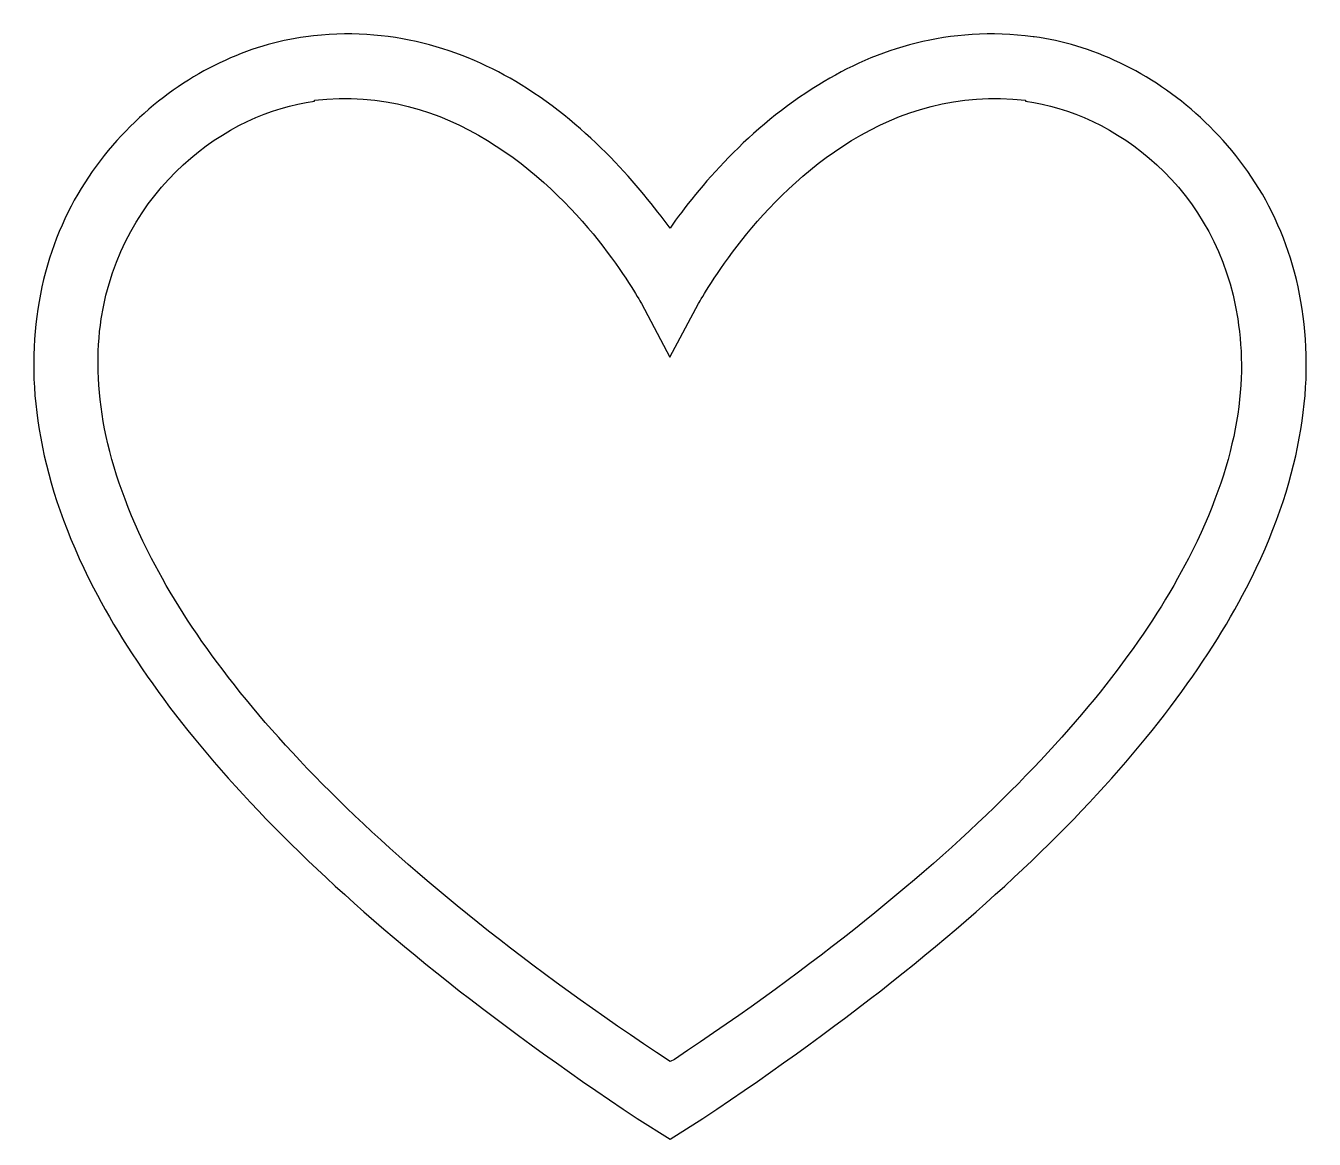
# Model space of a CAD drawing. Header units: centimetres. Extents: x -12.2 to 12.2, y -10.5 to 10.6.
import ezdxf

# ---------------------------------------------------------------- set-up
doc = ezdxf.new("R2010")
doc.units = ezdxf.units.CM
doc.header["$MEASUREMENT"] = 0
doc.layers.add('Layer 1', color=7, linetype='Continuous')

msp = doc.modelspace()

# ---------------------------------------------------------------- linework, layer by layer
at = {"layer": 'Layer 1'}
for points, knots in [([(2.81792, 9.50518), (3.91621, 10.18892), (5.28368, 10.6241), (6.87912, 10.41685), (6.87912, 10.41685), (6.87912, 10.41685), (6.89991, 10.41686), (6.89991, 10.41686), (6.89991, 10.41686), (7.9566, 10.27187), (9.1167, 9.75389), (10.04914, 8.88368), (10.04914, 8.88368), (11.00241, 8.01347), (11.74827, 6.79098), (11.97618, 5.25767), (11.97618, 5.25767), (12.20409, 3.76582), (11.95538, 1.98393), (10.91949, -0.02587), (10.91949, -0.02587), (9.4275, -2.90592), (6.29907, -6.30417), (0.62164, -10.07504), (0.62164, -10.07504), (0.62164, -10.07504), (0, -10.46877), (0, -10.46877), (0, -10.46877), (0, -10.46877), (-0.62164, -10.07504), (-0.62164, -10.07504), (-0.62164, -10.07504), (-6.29878, -6.30417), (-9.42753, -2.90592), (-10.91922, -0.0259), (-10.91922, -0.0259), (-11.95541, 1.9839), (-12.20412, 3.76579), (-11.97621, 5.25764), (-11.97621, 5.25764), (-11.74827, 6.79095), (-11.00241, 8.01346), (-10.04917, 8.88365), (-10.04917, 8.88365), (-9.1167, 9.75386), (-7.97711, 10.27181), (-6.89965, 10.41683), (-6.89965, 10.41683), (-6.89965, 10.41683), (-6.89965, 10.41683), (-6.89965, 10.41683), (-6.89965, 10.41683), (-5.30421, 10.62408), (-3.93671, 10.18892), (-2.81792, 9.50516), (-2.81792, 9.50516), (-1.51252, 8.69718), (-0.55925, 7.55761), (0, 6.79096), (0, 6.79096), (0.53874, 7.55761), (1.49172, 8.6972), (2.81792, 9.50518)], [0, 0, 0, 0, 0.05882353, 0.05882353, 0.05882353, 0.05882353, 0.11764706, 0.11764706, 0.11764706, 0.11764706, 0.17647059, 0.17647059, 0.17647059, 0.17647059, 0.23529412, 0.23529412, 0.23529412, 0.23529412, 0.29411765, 0.29411765, 0.29411765, 0.29411765, 0.35294118, 0.35294118, 0.35294118, 0.35294118, 0.41176471, 0.41176471, 0.41176471, 0.41176471, 0.47058824, 0.47058824, 0.47058824, 0.47058824, 0.52941176, 0.52941176, 0.52941176, 0.52941176, 0.58823529, 0.58823529, 0.58823529, 0.58823529, 0.64705882, 0.64705882, 0.64705882, 0.64705882, 0.70588235, 0.70588235, 0.70588235, 0.70588235, 0.76470588, 0.76470588, 0.76470588, 0.76470588, 0.82352941, 0.82352941, 0.82352941, 0.82352941, 0.88235294, 0.88235294, 0.88235294, 0.88235294, 1, 1, 1, 1]), ([(6.7341, 9.21515), (5.4492, 9.36017), (4.35121, 9.0079), (3.43953, 8.44849), (3.43953, 8.44849), (1.65748, 7.371), (0.64241, 5.52701), (0.53872, 5.3612), (0.53872, 5.3612), (0.53872, 5.3612), (-0.00002, 4.34597), (-0.00002, 4.34597), (-0.00002, 4.34597), (-0.00002, 4.34597), (-0.53876, 5.3612), (-0.53876, 5.3612), (-0.53876, 5.3612), (-0.64245, 5.52701), (-1.65755, 7.371), (-3.4601, 8.44849), (-3.4601, 8.44849), (-4.35123, 9.00787), (-5.47002, 9.36016), (-6.7341, 9.21515), (-6.7341, 9.21515), (-6.7341, 9.21515), (-6.7341, 9.19435), (-6.7341, 9.19435), (-6.7341, 9.19435), (-7.56259, 9.09079), (-8.47426, 8.6764), (-9.22039, 7.99267), (-9.22039, 7.99267), (-9.98705, 7.28824), (-10.58789, 6.2937), (-10.77421, 5.07119), (-10.77421, 5.07119), (-10.96082, 3.80725), (-10.73291, 2.29473), (-9.82123, 0.53351), (-9.82123, 0.53351), (-8.43293, -2.16003), (-5.4492, -5.39247), (0, -8.99755), (0, -8.99755), (0, -8.99755), (0.08289, -8.95622), (0.08289, -8.95622), (0.08289, -8.95622), (0.08289, -8.95622), (0.08289, -8.95622), (0.08289, -8.95622), (0.08289, -8.95622), (5.47002, -5.3717), (8.43322, -2.16006), (9.82123, 0.53348), (9.82123, 0.53348), (10.7329, 2.29471), (10.96082, 3.80722), (10.7537, 5.07116), (10.7537, 5.07116), (10.56738, 6.29367), (9.98702, 7.28821), (9.22039, 7.99264), (9.22039, 7.99264), (8.47456, 8.67638), (7.56288, 9.09077), (6.7341, 9.19432), (6.7341, 9.19432), (6.7341, 9.19432), (6.7341, 9.21515), (6.7341, 9.21515)], [0, 0, 0, 0, 0.05263158, 0.05263158, 0.05263158, 0.05263158, 0.10526316, 0.10526316, 0.10526316, 0.10526316, 0.15789474, 0.15789474, 0.15789474, 0.15789474, 0.21052632, 0.21052632, 0.21052632, 0.21052632, 0.26315789, 0.26315789, 0.26315789, 0.26315789, 0.31578947, 0.31578947, 0.31578947, 0.31578947, 0.36842105, 0.36842105, 0.36842105, 0.36842105, 0.42105263, 0.42105263, 0.42105263, 0.42105263, 0.47368421, 0.47368421, 0.47368421, 0.47368421, 0.52631579, 0.52631579, 0.52631579, 0.52631579, 0.57894737, 0.57894737, 0.57894737, 0.57894737, 0.63157895, 0.63157895, 0.63157895, 0.63157895, 0.68421053, 0.68421053, 0.68421053, 0.68421053, 0.73684211, 0.73684211, 0.73684211, 0.73684211, 0.78947368, 0.78947368, 0.78947368, 0.78947368, 0.84210526, 0.84210526, 0.84210526, 0.84210526, 0.89473684, 0.89473684, 0.89473684, 0.89473684, 1, 1, 1, 1])]:
    msp.add_open_spline(points, degree=3, knots=knots, dxfattribs=at)

doc.saveas('drawing.dxf')
